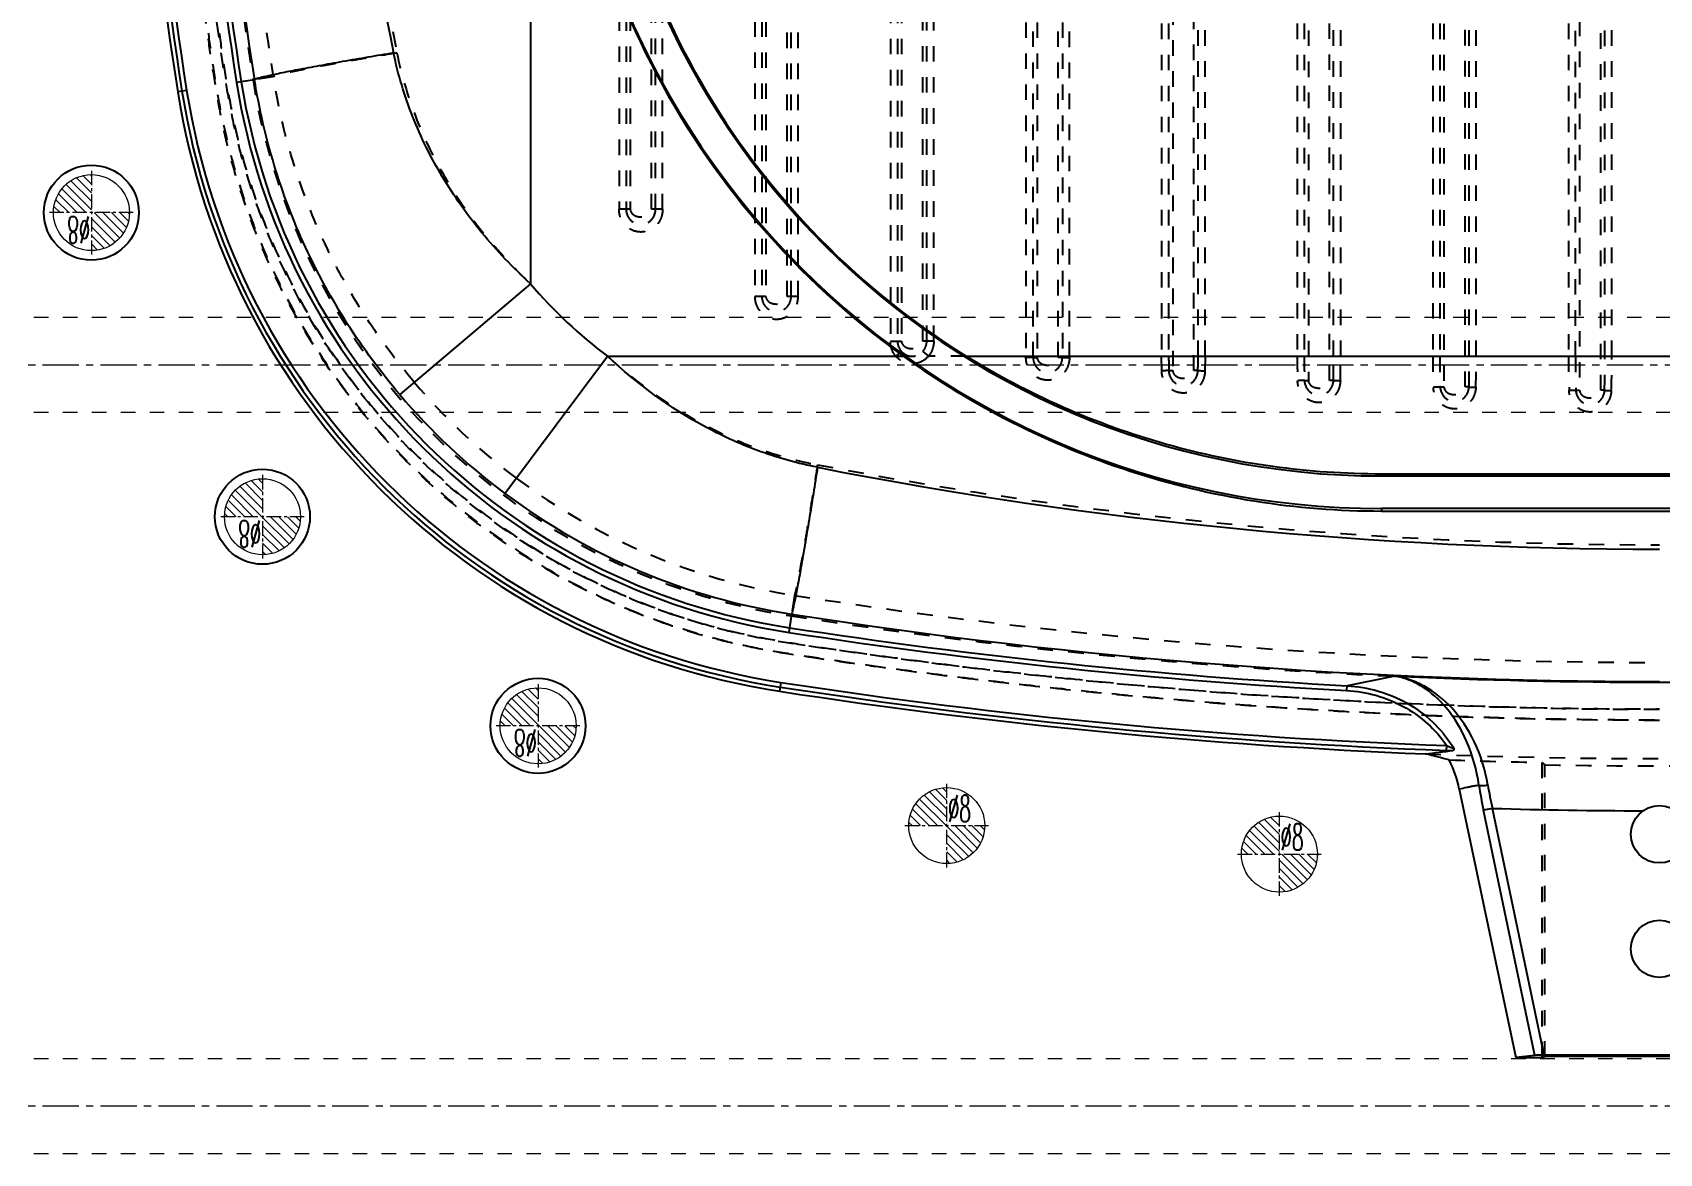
# Model space of a CAD drawing. Header units: millimetres. Extents: x 1937 to 4271, y -9032 to 1737.
# Drawn here: x 2544.9 to 2716, y -1097.2 to -979.3 of the extents above; entities that cross this region are included whole.
import ezdxf
from ezdxf.enums import TextEntityAlignment as Align

# ---------------------------------------------------------------- set-up
doc = ezdxf.new("R2010")
doc.units = ezdxf.units.MM
doc.header["$LTSCALE"] = 16.335
doc.linetypes.add('CENTER', pattern=[0.6, 0.375, -0.075, 0.075, -0.075])
doc.linetypes.add('HIDDEN', pattern=[0.2, 0.1, -0.1])
doc.layers.get('0').update_dxf_attribs({"linetype": 'CONTINUOUS'})
doc.layers.add('cool', color=153, linetype='HIDDEN', lineweight=9)
doc.layers.add('epin', color=13, linetype='CONTINUOUS', lineweight=9)
doc.layers.add('DEFAULT_2', color=8, linetype='HIDDEN')
doc.styles.add('TXT05', font='txt.shx', dxfattribs={"width": 0.5, "bigfont": 'gbcbig.shx'})

# ---------------------------------------------------------------- blocks, each defined once
blk = doc.blocks.new('7')
at = {"layer": 'cool', "ltscale": 0.932966}
for p, q in [((72.6, -1087.21), (493.94, -1087.21)), ((72.6, -1097.21), (493.94, -1097.21))]:
    blk.add_line(p, q, dxfattribs=at)
at = {"layer": 'cool', "color": 1, "linetype": 'CENTER', "ltscale": 0.621977}
blk.add_line((58.27, -1092.21), (508.27, -1092.21), dxfattribs=at)
blk = doc.blocks.new('epin_ejp_8')
at = {"layer": 'epin'}
h = blk.add_hatch(dxfattribs=at)
h.set_pattern_fill('_ANSI31', color=123, scale=0.2, angle=90, style=0)
h.set_pattern_definition([(135, (-263.1036, 1313.3417), (-0.4490128, -0.4490128), [])])
h.paths.add_polyline_path([(0, 4, 0.414214), (-4, 0), (0, 0)])
h.paths.add_polyline_path([(4, 0), (0, 0), (0, -4, 0.414214)])
at = {"layer": 'epin', "color": 1, "linetype": 'CENTER', "ltscale": 0.248791}
for p, q in [((0, -4.4), (0, 4.4)), ((-4.4, 0), (4.4, 0))]:
    blk.add_line(p, q, dxfattribs=at)
at = {"layer": 'epin'}
blk.add_circle((0, 0), 4, dxfattribs=at)
at = {"layer": 'epin', "color": 6, "style": 'TXT05', "width": 0.5}
blk.add_text('%%c8', height=2.8, dxfattribs=at).set_placement((1.33, 1.8), align=Align.MIDDLE)
blk = doc.blocks.new('11')
at = {"layer": 'epin', "color": 4, "rotation": 180}
for p in [(2551.05, -998.21), (2569.05, -1030.21), (2598.05, -1052.21)]:
    blk.add_blockref('epin_ejp_8', p, dxfattribs=at)
at = {"layer": 'epin'}
for p in [(2641.05, -1062.71), (2676.05, -1065.71)]:
    blk.add_blockref('epin_ejp_8', p, dxfattribs=at)

msp = doc.modelspace()

# ---------------------------------------------------------------- linework, layer by layer
at = {"color": 7, "linetype": 'Continuous'}
for p, q in [((2597.245, -848.731), (2597.245, -1005.689)), ((2568.21, -984.217), (2566.324, -984.515)), ((2561.071, -985.345), (2560.132, -985.493)), ((2597.245, -1005.689), (2583.491, -1017.354)), ((2594.552, -1027.756), (2605.351, -1013.313)), ((2605.351, -1013.313), (2636.478, -1013.313)), ((2643.105, -1013.313), (2788.985, -1013.313)), ((2745.291, -1025.717), (2686.8, -1025.717)), ((2686.8, -1025.717), (2686.8, -1025.921)), ((2686.8, -1025.921), (2745.291, -1025.921)), ((2745.291, -1029.348), (2686.8, -1029.348)), ((2686.8, -1029.348), (2686.8, -1029.608)), ((2686.8, -1029.608), (2745.291, -1029.608)), ((2624.713, -1040.465), (2624.418, -1042.382)), ((2623.609, -1047.638), (2623.464, -1048.578)), ((2688.183, -1046.98), (2683.174, -1047.992)), ((2683.148, -1048.492), (2683.175, -1047.992)), ((2693.64, -1054.798), (2693.658, -1054.297)), ((2694.985, -1058.86), (2700.918, -1087.11)), ((2698.462, -1060.9), (2697.526, -1061.097)), ((2702.944, -1086.892), (2697.526, -1061.097)), ((2703.916, -1086.868), (2698.462, -1060.9)), ((2702.944, -1086.892), (2700.918, -1087.11)), ((2703.664, -1087.11), (2703.985, -1087.019)), ((2728.174, -1086.868), (2703.916, -1086.868)), ((2728.105, -1087.019), (2703.985, -1087.019)), ((2700.918, -1087.11), (2703.664, -1087.11))]:
    msp.add_line(p, q, dxfattribs=at)
for centre in [(2551.045, -998.21), (2569.045, -1030.21), (2598.045, -1052.21)]:
    msp.add_circle(centre, 5)
for centre in [(2716.045, -1063.625), (2716.045, -1075.685)]:
    msp.add_circle(centre, 3.015, dxfattribs=at)
for centre, radius, start, end in [((2929.216, -927.21), 373.658, 171.02639, 188.97361), ((2929.216, -927.21), 373.209, 171.02639, 188.97361), ((2929.216, -927.21), 372.707, 171.02639, 188.97361), ((2929.216, -927.21), 367.389, 171.02639, 188.97361), ((2929.216, -927.21), 366.888, 171.02639, 188.97361), ((2924.095, -927.15), 360.431, 180.00952, 189.11), ((2845.998, -927.067), 268.706, 180.03059, 191.66682), ((2686.8, -943.064), 86.413, 180, 234.38456), ((2686.8, -943.064), 86.284, 180, 270), ((2686.8, -943.064), 82.857, 180, 270), ((2686.8, -943.064), 82.729, 180, 238.11868), ((2634.992, -973.672), 75.788, 188.97361, 261.25099), ((2634.992, -973.672), 75.339, 188.97361, 261.25099), ((2634.992, -973.672), 74.837, 188.97361, 261.25099), ((2634.992, -973.672), 69.519, 188.97361, 261.25099), ((2634.992, -973.672), 69.018, 188.97361, 261.25099), ((2634.992, -973.672), 49.497, 220.30441, 233.21341), ((2634.992, -973.672), 67.531, 220.30441, 233.21341), ((2716.297, -571.573), 462.057, 258.91457, 269.96879), ((2635.136, -973.587), 67.685, 233.15878, 261.14169), ((2716.182, -453.603), 593.947, 261.141101, 269.986831), ((2716.045, -447.001), 602.39, 261.250995, 266.869431), ((2716.045, -447.001), 601.889, 261.250995, 266.869431), ((2716.045, -447.001), 607.708, 261.250995, 267.888757), ((2716.045, -447.001), 600.625, 267.341311, 272.658689), ((2716.045, -447.001), 608.659, 261.250995, 267.680888), ((2716.045, -447.001), 608.21, 261.250995, 267.888833), ((2683.212, -1061.376), 13.1, 31.39545, 32.52912), ((2624.155, -482.021), 577.073, 276.693295, 276.983182), ((2581.524, -1495.979), 454.308, 75.67564, 76.00202), ((2694.641, -1027.685), 27.132, 267.88487, 268.39501), ((2694.457, -1035.104), 19.71, 268.32512, 269.58566), ((2682.263, -1061.542), 13.001, 11.9029, 26.23445), ((2742.695, -1051.6), 46.157, 188.54704, 191.87361), ((2738.001, -1051.894), 40.552, 189.29521, 192.83194), ((2716.045, -447.001), 614.151, 268.359356, 269.839469)]:
    msp.add_arc(centre, radius, start, end, dxfattribs=at)
msp.add_ellipse((2703.923, -1086.903), major_axis=(1.027, 0), ratio=0.0341732, start_param=1.5779831, end_param=2.8346201, dxfattribs=at)
for points, knots in [([(2582.843, -981.404), (2581.941, -981.554), (2580.149, -981.854), (2577.524, -982.307), (2575.061, -982.748), (2572.875, -983.155), (2571.274, -983.471), (2570.202, -983.695), (2569.572, -983.835), (2569.062, -983.955), (2568.673, -984.056), (2568.402, -984.138), (2568.259, -984.19), (2568.21, -984.217)], [0, 0, 0, 0, 0.1841414, 0.3654659, 0.5359655, 0.6875557, 0.8129083, 0.8643739, 0.9077901, 0.9428449, 0.9696985, 0.9886395, 1, 1, 1, 1]), ([(2597.245, -1005.689), (2595.426, -1004.019), (2592.044, -1000.476), (2587.832, -994.557), (2584.668, -988.18), (2583.311, -983.675), (2582.844, -981.404)], [0, 0, 0, 0, 0.2583339, 0.5105977, 0.757417, 1, 1, 1, 1]), ([(2583.491, -1017.354), (2581.501, -1015.007), (2577.831, -1010.041), (2573.386, -1001.921), (2570.085, -993.272), (2568.695, -987.256), (2568.21, -984.217)], [0, 0, 0, 0, 0.2500734, 0.5000434, 0.7499946, 1, 1, 1, 1]), ([(2627.456, -1025.009), (2625.432, -1024.614), (2621.413, -1023.499), (2613.691, -1020.063), (2608.473, -1016.24), (2605.351, -1013.313)], [0, 0, 0, 0, 0.2445622, 0.492362, 1, 1, 1, 1]), ([(2636.478, -1013.313), (2640.117, -1015.919), (2647.801, -1020.588), (2660.253, -1025.741), (2673.356, -1028.898), (2682.323, -1029.608), (2686.8, -1029.608)], [0, 0, 0, 0, 0.2500596, 0.4999642, 0.7499153, 1, 1, 1, 1]), ([(2686.8, -1025.717), (2679.155, -1025.717), (2663.794, -1023.606), (2649.596, -1017.349), (2643.105, -1013.313)], [0, 0, 0, 0, 0.5000466, 1, 1, 1, 1]), ([(2627.456, -1025.009), (2627.31, -1025.931), (2627.015, -1027.774), (2626.571, -1030.494), (2626.136, -1033.082), (2625.733, -1035.409), (2625.423, -1037.13), (2625.203, -1038.29), (2625.068, -1038.978), (2624.952, -1039.534), (2624.857, -1039.959), (2624.782, -1040.255), (2624.736, -1040.41), (2624.713, -1040.465)], [0, 0, 0, 0, 0.1783258, 0.3565287, 0.5265791, 0.6797216, 0.8077533, 0.8606598, 0.9054045, 0.9415544, 0.9692082, 0.9886031, 1, 1, 1, 1]), ([(2697.981, -1058.444), (2697.723, -1056.858), (2696.823, -1053.928), (2694.463, -1050.338), (2691.937, -1048.281), (2689.802, -1047.324), (2688.721, -1047.059), (2688.184, -1046.98)], [0, 0, 0, 0, 0.3005761, 0.5642443, 0.7932558, 0.8984719, 1, 1, 1, 1]), ([(2697.051, -1058.46), (2696.821, -1056.876), (2696.023, -1053.972), (2693.903, -1050.38), (2691.605, -1048.295), (2689.656, -1047.328), (2688.672, -1047.059), (2688.184, -1046.98)], [0, 0, 0, 0, 0.3116892, 0.5783912, 0.8029078, 0.9038453, 1, 1, 1, 1]), ([(2683.148, -1048.492), (2684.181, -1048.549), (2686.241, -1048.889), (2689.142, -1050.062), (2691.697, -1051.87), (2693.077, -1053.441), (2693.658, -1054.296)], [0, 0, 0, 0, 0.2501504, 0.5001266, 0.7501388, 1, 1, 1, 1]), ([(2683.175, -1047.992), (2684.276, -1048.053), (2686.471, -1048.424), (2689.547, -1049.713), (2692.239, -1051.686), (2693.664, -1053.402), (2694.257, -1054.332)], [0, 0, 0, 0, 0.2500489, 0.5000373, 0.7499867, 1, 1, 1, 1]), ([(2693.658, -1054.297), (2693.713, -1054.319), (2693.92, -1054.398), (2694.128, -1054.475), (2694.284, -1054.522)], [0, 0, 0, 0, 0.2657861, 1, 1, 1, 1]), ([(2694.284, -1054.522), (2694.295, -1054.526), (2694.332, -1054.537), (2694.368, -1054.547), (2694.394, -1054.552)], [0, 0, 0, 0, 0.3059546, 1, 1, 1, 1]), ([(2694.394, -1054.552), (2694.4, -1054.586), (2694.408, -1054.649), (2694.4, -1054.732), (2694.37, -1054.794), (2694.332, -1054.812), (2694.315, -1054.814)], [0, 0, 0, 0, 0.3494012, 0.6191419, 0.8212456, 1, 1, 1, 1]), ([(2697.051, -1058.46), (2696.879, -1058.493), (2696.576, -1058.545), (2696.146, -1058.631), (2695.633, -1058.746), (2695.243, -1058.811), (2694.985, -1058.86)], [0, 0, 0, 0, 0.2500317, 0.4375093, 0.6249816, 1, 1, 1, 1]), ([(2697.051, -1058.459), (2697.097, -1058.476), (2697.219, -1058.491), (2697.53, -1058.498), (2697.793, -1058.471), (2697.981, -1058.444)], [0, 0, 0, 0, 0.154942, 0.3911781, 1, 1, 1, 1])]:
    msp.add_open_spline(points, degree=3, knots=knots, dxfattribs=at)
at = {"layer": 'DEFAULT_2', "color": 8, "linetype": 'HIDDEN'}
for p, q in [((2679.101, -838.556), (2679.101, -1015.864)), ((2681.333, -1015.864), (2681.333, -838.556)), ((2693.372, -837.866), (2693.372, -1016.554)), ((2695.604, -1016.554), (2695.604, -837.866)), ((2707.643, -837.52), (2707.643, -1016.901)), ((2709.875, -1016.901), (2709.875, -837.52)), ((2664.83, -839.59), (2664.83, -1014.83)), ((2667.062, -1014.83), (2667.062, -839.59)), ((2649.387, -840.97), (2649.387, -1013.45)), ((2650.129, -1013.449), (2650.129, -840.971)), ((2650.559, -840.971), (2650.559, -1013.449)), ((2652.791, -1013.449), (2652.791, -840.971)), ((2653.221, -840.971), (2653.221, -1013.449)), ((2653.962, -1013.45), (2653.962, -840.97)), ((2663.658, -841.108), (2663.658, -1013.313)), ((2664.401, -841.108), (2664.401, -1013.313)), ((2667.491, -1013.313), (2667.491, -841.108)), ((2668.233, -1013.313), (2668.233, -841.108)), ((2677.929, -841.108), (2677.929, -1013.313)), ((2678.671, -841.108), (2678.671, -1013.313)), ((2681.763, -1013.313), (2681.763, -841.108)), ((2682.504, -1013.313), (2682.504, -841.108)), ((2692.2, -841.108), (2692.2, -1013.313)), ((2692.942, -841.108), (2692.942, -1013.359)), ((2696.034, -1013.313), (2696.034, -841.108)), ((2696.775, -1013.313), (2696.775, -841.108)), ((2706.471, -841.108), (2706.471, -1013.313)), ((2707.213, -1013.372), (2707.213, -841.048)), ((2710.305, -1013.348), (2710.305, -841.072)), ((2711.046, -1013.313), (2711.046, -841.108)), ((2635.116, -842.701), (2635.116, -1011.719)), ((2635.858, -842.701), (2635.858, -1011.719)), ((2636.288, -842.701), (2636.288, -1011.719)), ((2638.52, -1011.719), (2638.52, -842.701)), ((2638.95, -1011.719), (2638.95, -842.701)), ((2639.691, -1011.719), (2639.691, -842.701)), ((2620.845, -847.399), (2620.845, -1007.021)), ((2621.587, -847.399), (2621.587, -1007.021)), ((2622.017, -847.399), (2622.017, -1007.021)), ((2624.249, -1007.021), (2624.249, -847.399)), ((2624.679, -1007.021), (2624.679, -847.399)), ((2625.42, -1007.021), (2625.42, -847.399)), ((2606.574, -856.566), (2606.574, -997.854)), ((2607.316, -856.566), (2607.316, -997.854)), ((2607.746, -856.566), (2607.746, -997.854)), ((2609.978, -997.854), (2609.978, -856.566)), ((2610.408, -997.854), (2610.408, -856.566)), ((2611.149, -997.854), (2611.149, -856.566)), ((2570.189, -983.905), (2568.21, -984.217)), ((2607.746, -997.854), (2606.574, -997.854)), ((2611.149, -997.854), (2609.978, -997.854)), ((2622.017, -1007.021), (2620.845, -1007.021)), ((2625.42, -1007.021), (2624.249, -1007.021)), ((2635.116, -1011.719), (2636.288, -1011.719)), ((2639.691, -1011.719), (2638.52, -1011.719)), ((2636.274, -1012.814), (2635.684, -1013.313)), ((2638.534, -1012.814), (2639.124, -1013.313)), ((2643.105, -1013.313), (2639.124, -1013.313)), ((2650.129, -1013.449), (2650.559, -1013.449)), ((2653.221, -1013.449), (2652.791, -1013.449)), ((2663.671, -1014.847), (2663.658, -1013.313)), ((2668.233, -1013.313), (2668.221, -1014.847)), ((2664.402, -1014.83), (2664.83, -1014.83)), ((2667.49, -1014.83), (2667.062, -1014.83)), ((2678.689, -1015.864), (2679.101, -1015.864)), ((2681.745, -1015.864), (2681.333, -1015.864)), ((2692.971, -1016.554), (2693.372, -1016.554)), ((2696.005, -1016.554), (2695.604, -1016.554)), ((2707.249, -1016.901), (2707.643, -1016.901)), ((2710.269, -1016.901), (2709.875, -1016.901)), ((2625.018, -1038.485), (2624.713, -1040.465)), ((2703.664, -1056.071), (2703.985, -1056.306)), ((2703.664, -1056.071), (2703.664, -1087.11)), ((2703.985, -1087.019), (2703.985, -1056.306))]:
    msp.add_line(p, q, dxfattribs=at)
for centre, radius, start, end in [((2929.216, -927.21), 365.636, 171.02639, 188.97361), ((2924.094, -927.15), 358.427, 180.00956, 189.11076), ((2853.004, -927.077), 275.223, 180.02771, 191.38464), ((2634.992, -973.672), 67.766, 188.97361, 261.25099), ((2637.404, -1011.794), 1.522, 222.06424, 317.94085), ((2849.887, -1013.319), 185.486, 179.99795, 180.46656), ((2482.035, -1013.319), 185.457, 359.53341, 0.0021), ((2769.712, -1013.347), 91.782, 179.97869, 181.59022), ((2857.981, -1013.345), 179.31, 179.98957, 180.80493), ((2502.515, -1013.346), 179.247, 359.19491, 0.01055), ((2590.757, -1013.347), 91.747, 358.40926, 0.02143), ((2781.04, -1013.383), 88.84, 179.95462, 182.06985), ((2866.278, -1013.383), 173.336, 179.99217, 181.04833), ((2522.568, -1013.38), 173.466, 358.95168, 0.02241), ((2607.975, -1013.384), 88.8, 357.92995, 0.04593), ((2793.592, -1013.408), 87.121, 179.93696, 182.32447), ((2877.095, -1013.409), 169.882, 179.98762, 181.17781), ((2540.473, -1013.408), 169.832, 358.82169, 0.0202), ((2623.949, -1013.405), 87.098, 357.67227, 0.06068), ((2634.992, -973.672), 65.528, 220.30442, 233.21341), ((2716.283, -560.825), 472.348, 259.16077, 269.97118), ((2635.136, -973.587), 65.681, 233.15712, 261.13833), ((2716.182, -453.603), 591.943, 261.140732, 269.986791), ((2716.045, -447.001), 600.637, 261.250995, 267.341311), ((2716.045, -447.001), 608.659, 267.680888, 272.319112), ((2716.045, -447.001), 609.196, 267.919108, 268.835483), ((2716.045, -447.001), 609.424, 268.86609, 271.13391)]:
    msp.add_arc(centre, radius, start, end, dxfattribs=at)
for points, knots in [([(2716.045, -1051.64), (2711.03, -1051.64), (2701, -1051.515), (2685.964, -1050.954), (2673.449, -1050.174), (2663.451, -1049.364), (2655.961, -1048.663), (2648.481, -1047.868), (2642.255, -1047.132), (2637.281, -1046.49), (2633.554, -1045.984), (2629.827, -1045.474), (2626.104, -1044.94), (2622.391, -1044.331), (2618.701, -1043.595), (2615.055, -1042.657), (2611.47, -1041.51), (2607.948, -1040.183), (2603.35, -1038.174), (2597.812, -1035.211), (2591.575, -1030.983), (2585.816, -1026.124), (2580.597, -1020.689), (2575.974, -1014.739), (2572.002, -1008.337), (2569.264, -1002.684), (2567.443, -998.009), (2566.259, -994.436), (2565.257, -990.808), (2564.478, -987.126), (2563.868, -983.413), (2563.314, -979.693), (2562.802, -975.966), (2562.166, -970.992), (2561.465, -964.762), (2560.777, -957.27), (2560.241, -949.766), (2559.731, -939.749), (2559.578, -932.225), (2559.578, -927.21)], [0, 0, 0, 0, 0.0624997, 0.1249993, 0.1874988, 0.2187491, 0.2499994, 0.2812497, 0.3125, 0.3281251, 0.3437503, 0.3593752, 0.3750001, 0.3906293, 0.4062574, 0.4218831, 0.4375146, 0.4531451, 0.4687726, 0.5000192, 0.5312643, 0.562509, 0.5937532, 0.6249971, 0.6562412, 0.6874858, 0.7031128, 0.718743, 0.7343723, 0.7499953, 0.7656246, 0.7812519, 0.7968758, 0.8125009, 0.8437514, 0.8750016, 0.9062519, 0.9375023, 1, 1, 1, 1]), ([(2559.641, -927.21), (2559.641, -932.223), (2559.794, -939.744), (2560.304, -949.757), (2560.839, -957.258), (2561.413, -963.499), (2561.946, -968.484), (2562.384, -972.218), (2562.865, -975.947), (2563.385, -979.671), (2563.912, -983.394), (2564.731, -988.34), (2566.22, -994.439), (2568.776, -1001.524), (2572.055, -1008.305), (2576.028, -1014.704), (2580.648, -1020.652), (2585.866, -1026.084), (2591.624, -1030.94), (2597.859, -1035.166), (2604.501, -1038.717), (2610.318, -1041.078), (2615.097, -1042.598), (2618.739, -1043.541), (2622.425, -1044.292), (2625.521, -1044.778), (2628.003, -1045.133), (2630.484, -1045.487), (2633.586, -1045.93), (2637.312, -1046.434), (2642.284, -1047.069), (2648.507, -1047.808), (2655.985, -1048.602), (2663.472, -1049.302), (2673.466, -1050.112), (2685.975, -1050.891), (2701.005, -1051.452), (2711.032, -1051.577), (2716.045, -1051.577)], [0, 0, 0, 0, 0.0625013, 0.0937532, 0.125005, 0.1562565, 0.1718828, 0.1875089, 0.203134, 0.21876, 0.2343879, 0.2500131, 0.2812592, 0.3125051, 0.3437509, 0.3749968, 0.4062426, 0.4374885, 0.4687343, 0.4999802, 0.5312261, 0.5624719, 0.5781006, 0.5937283, 0.6093561, 0.6249816, 0.6327952, 0.6406086, 0.6562342, 0.6718597, 0.6874857, 0.7187373, 0.7499888, 0.7812405, 0.8124921, 0.8749945, 0.9374971, 1, 1, 1, 1]), ([(2716.045, -1050.497), (2711.067, -1050.497), (2701.112, -1050.374), (2686.187, -1049.82), (2673.766, -1049.05), (2663.842, -1048.251), (2656.407, -1047.559), (2648.982, -1046.775), (2642.803, -1046.044), (2637.865, -1045.417), (2634.164, -1044.923), (2630.468, -1044.397), (2626.773, -1043.863), (2623.08, -1043.313), (2619.414, -1042.593), (2615.794, -1041.671), (2612.227, -1040.562), (2608.724, -1039.266), (2604.152, -1037.292), (2598.641, -1034.377), (2592.437, -1030.201), (2586.707, -1025.394), (2581.518, -1020.008), (2576.925, -1014.105), (2572.983, -1007.75), (2570.272, -1002.136), (2568.473, -997.493), (2567.302, -993.945), (2566.322, -990.34), (2565.564, -986.682), (2564.951, -982.999), (2564.408, -979.305), (2563.91, -975.605), (2563.437, -971.901), (2563, -968.194), (2562.471, -963.244), (2561.906, -957.047), (2561.376, -949.598), (2560.872, -939.655), (2560.721, -932.188), (2560.721, -927.21)], [0, 0, 0, 0, 0.0625009, 0.1250014, 0.1875017, 0.2187523, 0.2500029, 0.2812534, 0.3125038, 0.3281295, 0.3437546, 0.359379, 0.3750057, 0.3906321, 0.4062568, 0.4218859, 0.4375138, 0.4531413, 0.4687692, 0.5000139, 0.5312586, 0.5625033, 0.593748, 0.6249927, 0.6562373, 0.687482, 0.703109, 0.718739, 0.7343663, 0.749991, 0.7656209, 0.7812465, 0.7968712, 0.8124967, 0.8281222, 0.8437477, 0.8749986, 0.9062494, 0.9375004, 1, 1, 1, 1]), ([(2560.784, -927.21), (2560.784, -932.185), (2560.935, -939.65), (2561.439, -949.589), (2561.968, -957.034), (2562.648, -964.467), (2563.339, -970.648), (2563.967, -975.584), (2564.477, -979.281), (2565.021, -982.973), (2565.613, -986.658), (2566.379, -990.313), (2567.363, -993.916), (2568.528, -997.463), (2570.327, -1002.104), (2573.036, -1007.716), (2576.977, -1014.068), (2581.568, -1019.969), (2586.756, -1025.352), (2592.483, -1030.157), (2598.686, -1034.33), (2604.194, -1037.244), (2608.766, -1039.213), (2612.268, -1040.51), (2615.833, -1041.625), (2619.457, -1042.527), (2623.122, -1043.235), (2626.808, -1043.826), (2630.503, -1044.35), (2634.2, -1044.855), (2637.898, -1045.355), (2642.833, -1045.988), (2649.011, -1046.713), (2656.433, -1047.498), (2663.865, -1048.189), (2673.784, -1048.988), (2686.2, -1049.757), (2701.118, -1050.311), (2711.07, -1050.434), (2716.045, -1050.434)], [0, 0, 0, 0, 0.0624978, 0.0937481, 0.1249985, 0.1562486, 0.1874994, 0.2031243, 0.2187482, 0.234376, 0.2500044, 0.2656275, 0.2812573, 0.296887, 0.312514, 0.3437585, 0.3750025, 0.4062464, 0.4374904, 0.4687352, 0.4999803, 0.5312267, 0.5468544, 0.5624856, 0.578117, 0.5937421, 0.6093708, 0.6249997, 0.6406244, 0.6562493, 0.6718745, 0.6874997, 0.71875, 0.7500003, 0.7812506, 0.812501, 0.8750006, 0.9375002, 1, 1, 1, 1]), ([(2583.197, -981.404), (2582.415, -981.534), (2580.857, -981.795), (2578.563, -982.19), (2576.389, -982.579), (2574.439, -982.941), (2572.997, -983.224), (2572.024, -983.427), (2571.446, -983.554), (2570.978, -983.664), (2570.618, -983.757), (2570.367, -983.832), (2570.235, -983.88), (2570.189, -983.905)], [0, 0, 0, 0, 0.1793929, 0.3575726, 0.5269132, 0.6791805, 0.8066477, 0.8594476, 0.9042197, 0.9405358, 0.9684626, 0.9882015, 1, 1, 1, 1]), ([(2583.197, -981.404), (2583.652, -983.673), (2584.974, -988.172), (2589.113, -996.735), (2593.736, -1002.385), (2597.245, -1005.689)], [0, 0, 0, 0, 0.2440504, 0.4916747, 1, 1, 1, 1]), ([(2585.019, -1016.058), (2583.088, -1013.781), (2579.526, -1008.961), (2575.213, -1001.083), (2572.01, -992.691), (2570.66, -986.853), (2570.189, -983.905)], [0, 0, 0, 0, 0.2500786, 0.5000475, 0.7499947, 1, 1, 1, 1]), ([(2611.149, -997.854), (2611.149, -998.159), (2611.042, -998.776), (2610.552, -999.576), (2609.785, -1000.12), (2608.864, -1000.312), (2607.942, -1000.122), (2607.174, -999.577), (2606.681, -998.777), (2606.574, -998.16), (2606.574, -997.854)], [0, 0, 0, 0, 0.1250099, 0.2499563, 0.3747901, 0.4997354, 0.6246964, 0.7497558, 0.8748488, 1, 1, 1, 1]), ([(2607.316, -997.854), (2607.316, -998.266), (2607.641, -999.109), (2608.863, -999.622), (2610.084, -999.108), (2610.407, -998.266), (2610.408, -997.854)], [0, 0, 0, 0, 0.2564287, 0.5002455, 0.7438741, 1, 1, 1, 1]), ([(2607.746, -997.854), (2607.746, -997.979), (2607.836, -998.232), (2608.127, -998.484), (2608.481, -998.627), (2608.862, -998.674), (2609.243, -998.627), (2609.597, -998.484), (2609.888, -998.232), (2609.978, -997.979), (2609.978, -997.854)], [0, 0, 0, 0, 0.124428, 0.2484839, 0.3736333, 0.4999918, 0.6263554, 0.7514999, 0.8755596, 1, 1, 1, 1]), ([(2620.845, -1007.021), (2620.845, -1007.326), (2620.952, -1007.942), (2621.442, -1008.742), (2622.208, -1009.286), (2623.129, -1009.48), (2624.051, -1009.29), (2624.821, -1008.746), (2625.313, -1007.945), (2625.42, -1007.327), (2625.42, -1007.021)], [0, 0, 0, 0, 0.1248976, 0.2497411, 0.3745171, 0.4994344, 0.6244358, 0.7495426, 0.8747294, 1, 1, 1, 1]), ([(2621.587, -1007.021), (2621.587, -1007.234), (2621.672, -1007.657), (2622.016, -1008.192), (2622.533, -1008.538), (2623.133, -1008.662), (2623.734, -1008.538), (2624.25, -1008.191), (2624.594, -1007.657), (2624.679, -1007.234), (2624.679, -1007.021)], [0, 0, 0, 0, 0.1300319, 0.2561669, 0.3789168, 0.5001098, 0.6212442, 0.7439292, 0.8700643, 1, 1, 1, 1]), ([(2622.017, -1007.021), (2622.017, -1007.131), (2622.091, -1007.363), (2622.354, -1007.626), (2622.72, -1007.788), (2623.135, -1007.844), (2623.549, -1007.787), (2623.913, -1007.625), (2624.175, -1007.362), (2624.249, -1007.131), (2624.249, -1007.021)], [0, 0, 0, 0, 0.1092236, 0.2289693, 0.3608369, 0.5005891, 0.6402187, 0.7717915, 0.8911307, 1, 1, 1, 1]), ([(2635.684, -1013.313), (2635.499, -1013.094), (2635.21, -1012.583), (2635.116, -1012.005), (2635.116, -1011.719)], [0, 0, 0, 0, 0.4998929, 1, 1, 1, 1]), ([(2635.858, -1011.719), (2635.858, -1011.92), (2635.933, -1012.32), (2636.143, -1012.669), (2636.274, -1012.814)], [0, 0, 0, 0, 0.5072816, 1, 1, 1, 1]), ([(2636.288, -1011.719), (2636.288, -1011.844), (2636.378, -1012.097), (2636.669, -1012.348), (2637.023, -1012.492), (2637.404, -1012.538), (2637.785, -1012.492), (2638.139, -1012.349), (2638.43, -1012.097), (2638.52, -1011.844), (2638.52, -1011.719)], [0, 0, 0, 0, 0.124428, 0.2484839, 0.3736333, 0.4999918, 0.6263554, 0.7514999, 0.8755596, 1, 1, 1, 1]), ([(2638.534, -1012.814), (2638.665, -1012.669), (2638.875, -1012.32), (2638.949, -1011.92), (2638.95, -1011.719)], [0, 0, 0, 0, 0.4924007, 1, 1, 1, 1]), ([(2639.691, -1011.719), (2639.691, -1012.005), (2639.598, -1012.583), (2639.309, -1013.094), (2639.124, -1013.313)], [0, 0, 0, 0, 0.5000626, 1, 1, 1, 1]), ([(2605.351, -1013.313), (2608.482, -1016.182), (2613.709, -1019.921), (2621.42, -1023.272), (2625.434, -1024.36), (2627.456, -1024.746)], [0, 0, 0, 0, 0.5063772, 0.7545534, 1, 1, 1, 1]), ([(2639.124, -1013.313), (2638.914, -1013.56), (2638.386, -1013.975), (2637.565, -1014.156), (2636.914, -1014.084), (2636.445, -1013.928), (2636.03, -1013.66), (2635.795, -1013.433), (2635.684, -1013.313)], [0, 0, 0, 0, 0.2492942, 0.4984746, 0.6239933, 0.7493896, 0.874515, 1, 1, 1, 1]), ([(2653.962, -1013.45), (2653.964, -1013.755), (2653.852, -1014.37), (2653.364, -1015.169), (2652.599, -1015.715), (2651.678, -1015.908), (2650.757, -1015.717), (2649.988, -1015.172), (2649.497, -1014.373), (2649.386, -1013.756), (2649.387, -1013.45)], [0, 0, 0, 0, 0.1249238, 0.24974, 0.3745959, 0.4995143, 0.6245188, 0.7495938, 0.8748255, 1, 1, 1, 1]), ([(2650.129, -1013.449), (2650.078, -1013.449), (2649.831, -1013.45), (2649.583, -1013.45), (2649.387, -1013.45)], [0, 0, 0, 0, 0.2072724, 1, 1, 1, 1]), ([(2650.129, -1013.449), (2650.13, -1013.66), (2650.215, -1014.08), (2650.56, -1014.61), (2651.076, -1014.952), (2651.676, -1015.075), (2652.274, -1014.952), (2652.79, -1014.609), (2653.135, -1014.08), (2653.22, -1013.66), (2653.221, -1013.449)], [0, 0, 0, 0, 0.1296612, 0.2557286, 0.3786356, 0.5001538, 0.6215878, 0.744395, 0.8704493, 1, 1, 1, 1]), ([(2650.559, -1013.449), (2650.559, -1013.559), (2650.633, -1013.79), (2650.896, -1014.054), (2651.262, -1014.216), (2651.677, -1014.272), (2652.091, -1014.215), (2652.455, -1014.052), (2652.717, -1013.789), (2652.791, -1013.558), (2652.791, -1013.449)], [0, 0, 0, 0, 0.1092236, 0.2289693, 0.3608369, 0.5005891, 0.6402187, 0.7717915, 0.8911307, 1, 1, 1, 1]), ([(2653.221, -1013.449), (2653.272, -1013.449), (2653.519, -1013.45), (2653.766, -1013.45), (2653.962, -1013.45)], [0, 0, 0, 0, 0.2072728, 1, 1, 1, 1]), ([(2664.406, -1014.83), (2664.355, -1014.832), (2664.11, -1014.839), (2663.865, -1014.844), (2663.671, -1014.847)], [0, 0, 0, 0, 0.20834, 1, 1, 1, 1]), ([(2668.221, -1014.847), (2668.217, -1015.148), (2668.101, -1015.754), (2667.613, -1016.538), (2666.856, -1017.072), (2665.948, -1017.262), (2665.039, -1017.074), (2664.281, -1016.539), (2663.79, -1015.755), (2663.676, -1015.148), (2663.671, -1014.847)], [0, 0, 0, 0, 0.1250188, 0.2499519, 0.3747788, 0.4997068, 0.6246636, 0.7497063, 0.8748456, 1, 1, 1, 1]), ([(2664.406, -1014.83), (2664.411, -1015.235), (2664.742, -1016.061), (2665.947, -1016.557), (2667.15, -1016.06), (2667.481, -1015.235), (2667.485, -1014.83)], [0, 0, 0, 0, 0.2560786, 0.5002506, 0.7442041, 1, 1, 1, 1]), ([(2664.83, -1014.83), (2664.83, -1014.955), (2664.92, -1015.207), (2665.211, -1015.459), (2665.565, -1015.603), (2665.946, -1015.649), (2666.327, -1015.603), (2666.681, -1015.459), (2666.972, -1015.207), (2667.062, -1014.955), (2667.062, -1014.83)], [0, 0, 0, 0, 0.124428, 0.2484839, 0.3736333, 0.4999918, 0.6263554, 0.7514999, 0.8755596, 1, 1, 1, 1]), ([(2667.485, -1014.83), (2667.537, -1014.832), (2667.782, -1014.839), (2668.027, -1014.844), (2668.221, -1014.847)], [0, 0, 0, 0, 0.2095146, 1, 1, 1, 1]), ([(2678.689, -1015.864), (2678.638, -1015.867), (2678.397, -1015.88), (2678.155, -1015.888), (2677.965, -1015.894)], [0, 0, 0, 0, 0.2101519, 1, 1, 1, 1]), ([(2682.469, -1015.894), (2682.461, -1016.19), (2682.343, -1016.784), (2681.858, -1017.552), (2681.112, -1018.076), (2680.219, -1018.262), (2679.325, -1018.078), (2678.578, -1017.554), (2678.091, -1016.785), (2677.973, -1016.19), (2677.965, -1015.894)], [0, 0, 0, 0, 0.1250017, 0.2499174, 0.3747487, 0.4997046, 0.6246963, 0.7497364, 0.874862, 1, 1, 1, 1]), ([(2678.689, -1015.864), (2678.697, -1016.265), (2679.028, -1017.078), (2680.218, -1017.567), (2681.406, -1017.077), (2681.737, -1016.265), (2681.745, -1015.864)], [0, 0, 0, 0, 0.2563141, 0.5002414, 0.7439456, 1, 1, 1, 1]), ([(2679.101, -1015.864), (2679.101, -1015.989), (2679.191, -1016.242), (2679.482, -1016.494), (2679.836, -1016.637), (2680.217, -1016.684), (2680.598, -1016.637), (2680.952, -1016.494), (2681.243, -1016.242), (2681.333, -1015.989), (2681.333, -1015.864)], [0, 0, 0, 0, 0.124428, 0.2484839, 0.3736333, 0.4999918, 0.6263554, 0.7514999, 0.8755596, 1, 1, 1, 1]), ([(2681.745, -1015.864), (2681.796, -1015.867), (2682.037, -1015.88), (2682.278, -1015.889), (2682.469, -1015.894)], [0, 0, 0, 0, 0.2109626, 1, 1, 1, 1]), ([(2692.971, -1016.554), (2692.921, -1016.558), (2692.684, -1016.574), (2692.446, -1016.585), (2692.258, -1016.592)], [0, 0, 0, 0, 0.2118266, 1, 1, 1, 1]), ([(2696.717, -1016.591), (2696.707, -1016.883), (2696.587, -1017.467), (2696.107, -1018.223), (2695.372, -1018.739), (2694.491, -1018.922), (2693.61, -1018.741), (2692.871, -1018.226), (2692.39, -1017.469), (2692.269, -1016.884), (2692.258, -1016.592)], [0, 0, 0, 0, 0.1249136, 0.2497402, 0.3745969, 0.4995747, 0.6245977, 0.749675, 0.8748661, 1, 1, 1, 1]), ([(2692.971, -1016.554), (2692.982, -1016.951), (2693.312, -1017.754), (2694.489, -1018.236), (2695.664, -1017.753), (2695.994, -1016.951), (2696.005, -1016.554)], [0, 0, 0, 0, 0.25644, 0.5001687, 0.7437008, 1, 1, 1, 1]), ([(2693.372, -1016.554), (2693.372, -1016.664), (2693.446, -1016.895), (2693.709, -1017.159), (2694.075, -1017.321), (2694.49, -1017.377), (2694.904, -1017.32), (2695.268, -1017.158), (2695.53, -1016.894), (2695.604, -1016.663), (2695.604, -1016.554)], [0, 0, 0, 0, 0.1092236, 0.2289693, 0.3608369, 0.5005891, 0.6402187, 0.7717915, 0.8911307, 1, 1, 1, 1]), ([(2696.005, -1016.554), (2696.055, -1016.558), (2696.292, -1016.574), (2696.53, -1016.585), (2696.717, -1016.592)], [0, 0, 0, 0, 0.2123272, 1, 1, 1, 1]), ([(2707.249, -1016.901), (2707.199, -1016.905), (2706.964, -1016.922), (2706.729, -1016.934), (2706.543, -1016.942)], [0, 0, 0, 0, 0.2128128, 1, 1, 1, 1]), ([(2710.974, -1016.942), (2710.962, -1017.231), (2710.841, -1017.811), (2710.364, -1018.559), (2709.634, -1019.069), (2708.76, -1019.251), (2707.887, -1019.07), (2707.154, -1018.561), (2706.677, -1017.811), (2706.555, -1017.231), (2706.543, -1016.942)], [0, 0, 0, 0, 0.1249982, 0.2499162, 0.3747787, 0.4997145, 0.6247205, 0.7497398, 0.8748693, 1, 1, 1, 1]), ([(2707.249, -1016.901), (2707.26, -1017.295), (2707.591, -1018.092), (2708.76, -1018.571), (2709.928, -1018.091), (2710.257, -1017.295), (2710.269, -1016.901)], [0, 0, 0, 0, 0.256619, 0.5002793, 0.7436199, 1, 1, 1, 1]), ([(2707.643, -1016.901), (2707.643, -1017.026), (2707.733, -1017.278), (2708.024, -1017.53), (2708.378, -1017.674), (2708.759, -1017.72), (2709.14, -1017.674), (2709.494, -1017.53), (2709.785, -1017.278), (2709.875, -1017.026), (2709.875, -1016.901)], [0, 0, 0, 0, 0.124428, 0.2484839, 0.3736333, 0.4999918, 0.6263554, 0.7514999, 0.8755596, 1, 1, 1, 1]), ([(2710.269, -1016.901), (2710.319, -1016.905), (2710.554, -1016.922), (2710.789, -1016.935), (2710.974, -1016.942)], [0, 0, 0, 0, 0.2131294, 1, 1, 1, 1]), ([(2627.456, -1024.746), (2627.324, -1025.582), (2627.057, -1027.248), (2626.656, -1029.698), (2626.268, -1032.012), (2625.91, -1034.074), (2625.636, -1035.589), (2625.443, -1036.604), (2625.326, -1037.2), (2625.225, -1037.682), (2625.143, -1038.049), (2625.077, -1038.304), (2625.038, -1038.437), (2625.018, -1038.485)], [0, 0, 0, 0, 0.181967, 0.3626186, 0.5335895, 0.6862195, 0.8126049, 0.8644705, 0.9081591, 0.94333, 0.970154, 0.988935, 1, 1, 1, 1])]:
    msp.add_open_spline(points, degree=3, knots=knots, dxfattribs=at)

# ---------------------------------------------------------------- block references
for name, p in [('11', (0, 0)), ('7', (2432.778, 78)), ('7', (2432.778, 0))]:
    msp.add_blockref(name, p)

doc.saveas('drawing.dxf')
